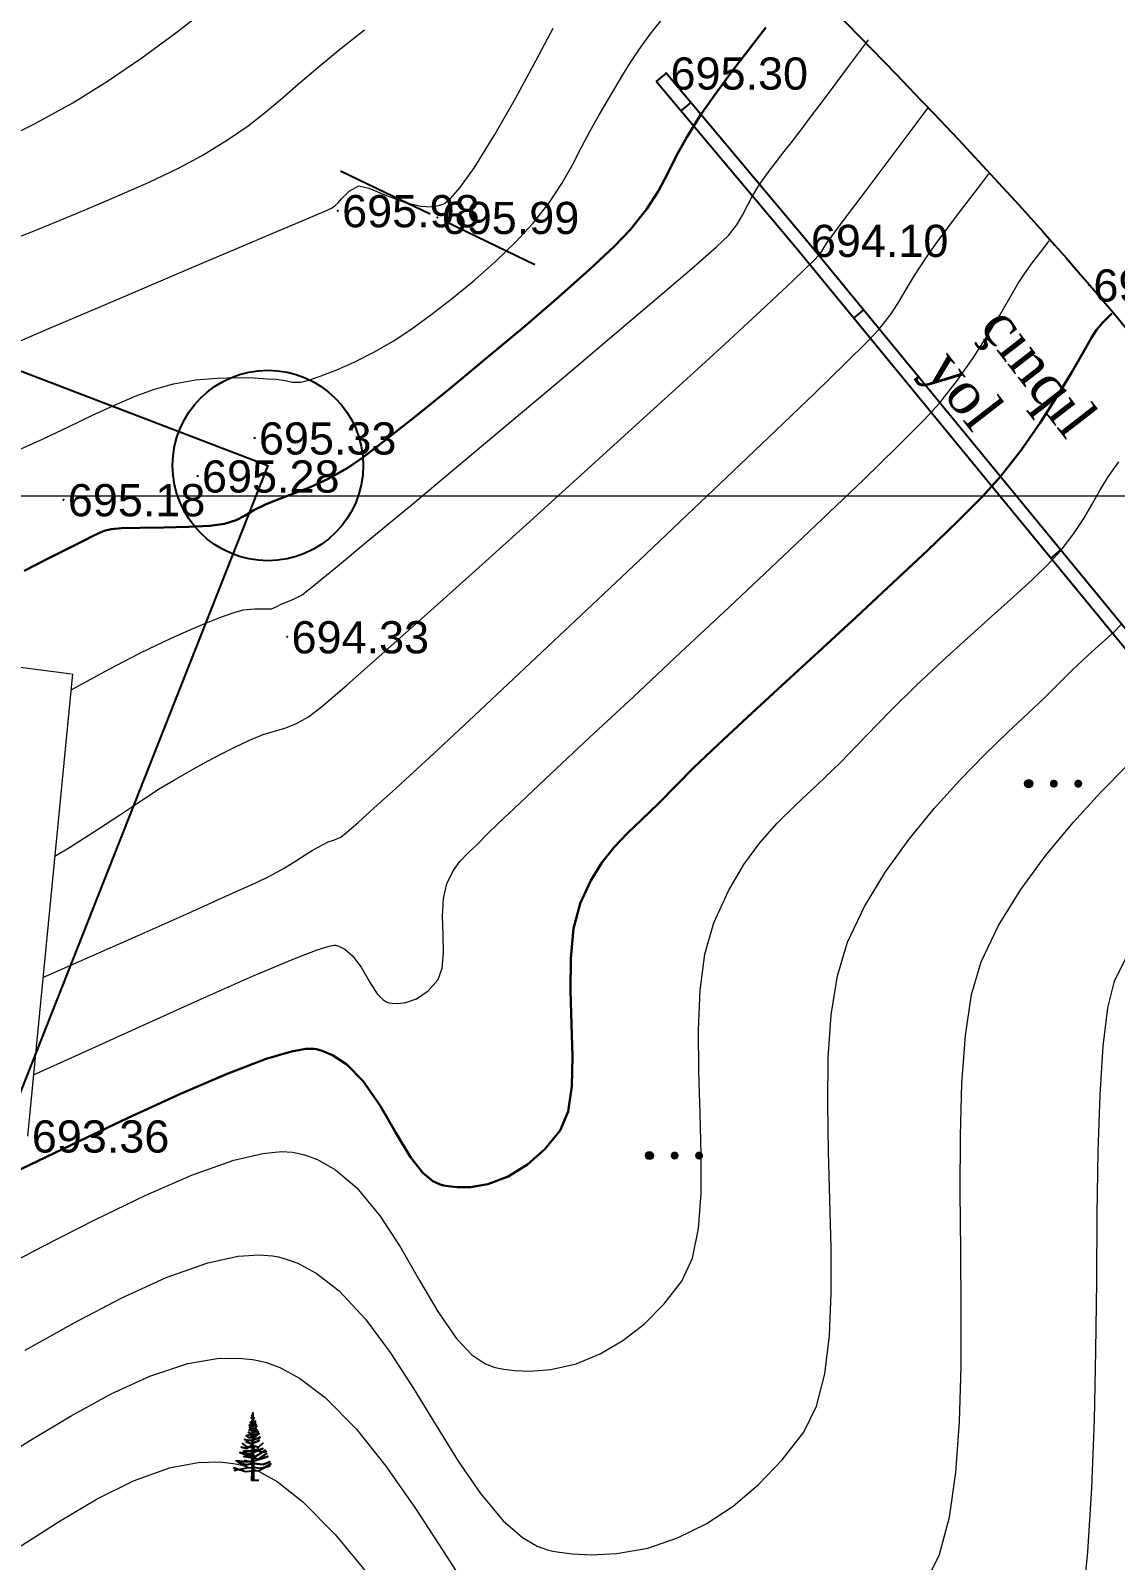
# Model space of a CAD drawing. Header units: feet. Extents: x 3381 to 1374491, y 675186 to 8751562.
# Drawn here: x 686678.51 to 686712.22, y 4376163.09 to 4376210.62 of the extents above; entities that cross this region are included whole.
import ezdxf

# ---------------------------------------------------------------- set-up
doc = ezdxf.new("R2010")
doc.units = ezdxf.units.FT
doc.header["$MEASUREMENT"] = 0
doc.header["$PDMODE"] = 34
doc.header["$PDSIZE"] = 0.01
doc.layers.get('0').update_dxf_attribs({"linetype": 'CONTINUOUS'})
for name, color, linetype in [('0_Point_Height', 2, 'CONTINUOUS'), ('0_Point_Point', 7, 'CONTINUOUS'), ('Aqaclar', 3, 'CONTINUOUS'), ('col bitkisi', 7, 'CONTINUOUS'), ('Lep-Stolb', 7, 'CONTINUOUS'), ('Yazilar', 7, 'CONTINUOUS')]:
    doc.layers.add(name, color=color, linetype=linetype)
for name, color, linetype, lineweight in [('ANA HORIZONTAL', 24, 'CONTINUOUS', 30), ('das tikili', 5, 'CONTINUOUS', 0), ('HORIZANTAL', 24, 'CONTINUOUS', 13), ('km setka', 170, 'CONTINUOUS', 15)]:
    doc.layers.add(name, color=color, linetype=linetype, lineweight=lineweight)
doc.styles.get("Standard").update_dxf_attribs({"font": 'arial.ttf', "height": 2.5})

msp = doc.modelspace()

# ---------------------------------------------------------------- hatches: boundary and pattern name
at = {"layer": 'col bitkisi', "ltscale": 1.5}
h = msp.add_hatch(color=256, dxfattribs=at)
edge = h.paths.add_edge_path()
edge.add_arc((686709.526, 4376187.223), 0.125, 0, 360)
h = msp.add_hatch(color=256, dxfattribs=at)
edge = h.paths.add_edge_path()
edge.add_arc((686710.308, 4376187.223), 0.125, 0, 360)
h = msp.add_hatch(color=256, dxfattribs=at)
edge = h.paths.add_edge_path()
edge.add_arc((686711.067, 4376187.223), 0.125, 0, 360)
h = msp.add_hatch(color=256, dxfattribs=at)
edge = h.paths.add_edge_path()
edge.add_arc((686697.744, 4376175.666), 0.125, 0, 360)
h = msp.add_hatch(color=256, dxfattribs=at)
edge = h.paths.add_edge_path()
edge.add_arc((686698.526, 4376175.666), 0.125, 0, 360)
h = msp.add_hatch(color=256, dxfattribs=at)
edge = h.paths.add_edge_path()
edge.add_arc((686699.285, 4376175.666), 0.125, 0, 360)

# ---------------------------------------------------------------- linework, layer by layer
at = {"linetype": 'Continuous'}
for p, q in [((686698.262, 4376209.304, 687.196), (686697.955, 4376209.047, 687.196)), ((686699.026, 4376208.393), (686698.721, 4376208.134)), ((686704.392, 4376201.951), (686704.087, 4376201.692)), ((686710.518, 4376194.491), (686710.213, 4376194.232))]:
    msp.add_line(p, q, dxfattribs=at)
msp.add_lwpolyline([(686561.888, 4376144.109), (686604.888, 4376228.109), (686685.888, 4376197.109), (686653.888, 4376116.109)], close=True)
at = {"linetype": 'Continuous', "elevation": 687.196}
for points in [[(686746.401, 4376150.19), (686722.688, 4376179.551), (686713.377, 4376191.009), (686702.623, 4376204.105), (686698.262, 4376209.304)], [(686746.079, 4376149.951), (686722.377, 4376179.299), (686713.067, 4376190.756), (686702.315, 4376203.85), (686697.955, 4376209.047)]]:
    msp.add_lwpolyline(points, dxfattribs=at)
msp.add_circle((686685.888, 4376197.109), 2.961)
at = {"linetype": 'Continuous'}
msp.add_open_spline([(686613.86, 4376350.079), (686615.681, 4376346.609), (686621.987, 4376334.591), (686631.884, 4376316.609), (686645.879, 4376297.345), (686656.65, 4376277.147), (686667.613, 4376259.262), (686676.741, 4376241.858), (686690.156, 4376223.337), (686706.755, 4376209.048), (686718.29, 4376194.211), (686726.22, 4376183.729), (686737.538, 4376171.81), (686745.787, 4376161.118), (686750.231, 4376155.358)], degree=3, knots=[0, 0, 0, 0, 11.75951, 40.72321, 61.46233, 83.054979, 109.290717, 124.392744, 141.962718, 177.533008, 189.558821, 198.276488, 216.955448, 238.768866, 238.768866, 238.768866, 238.768866], dxfattribs=at)
at = {"layer": '0_Point_Point'}
for p in [(686698.262, 4376209.304, 695.296), (686688.059, 4376205.027, 695.976), (686691.154, 4376204.817, 695.988), (686702.623, 4376204.105, 694.101), (686711.402, 4376202.718, 692.669), (686685.473, 4376197.965, 695.334), (686683.705, 4376196.783, 695.283), (686679.535, 4376196.046, 695.181), (686686.487, 4376191.786, 694.334)]:
    msp.add_point(p, dxfattribs=at)
at = {"layer": 'ANA HORIZONTAL', "color": 16, "lineweight": 30}
for points, elevation in [([(686678.31, 4376193.832), (686679.101, 4376194.24), (686679.743, 4376194.565), (686680.196, 4376194.792), (686680.42, 4376194.901), (686680.63, 4376195.002), (686680.8, 4376195.075), (686681.02, 4376195.136), (686681.335, 4376195.158), (686681.921, 4376195.17), (686682.657, 4376195.181), (686683.419, 4376195.199), (686684.086, 4376195.234), (686684.534, 4376195.293), (686684.906, 4376195.414), (686685.183, 4376195.555), (686685.455, 4376195.717), (686685.811, 4376195.901), (686686.196, 4376196.057), (686686.657, 4376196.226), (686687.181, 4376196.429), (686687.755, 4376196.691), (686688.366, 4376197.033), (686688.833, 4376197.361), (686689.566, 4376197.92), (686690.499, 4376198.658), (686691.567, 4376199.522), (686692.705, 4376200.461), (686693.847, 4376201.422), (686694.929, 4376202.353), (686695.885, 4376203.202), (686696.65, 4376203.916), (686697.159, 4376204.444), (686697.663, 4376205.086), (686698.023, 4376205.649), (686698.306, 4376206.178), (686698.576, 4376206.718), (686698.9, 4376207.316), (686699.342, 4376208.016), (686699.823, 4376208.699), (686700.345, 4376209.404), (686700.87, 4376210.092), (686701.361, 4376210.721)], 695), ([(686677.95, 4376175.117), (686679.789, 4376176.004), (686681.545, 4376176.839), (686683.171, 4376177.587), (686684.617, 4376178.211), (686685.836, 4376178.674), (686686.616, 4376178.904), (686687.07, 4376178.982), (686687.305, 4376178.985), (686687.401, 4376178.971), (686687.575, 4376178.925), (686687.899, 4376178.791), (686688.337, 4376178.5), (686688.843, 4376177.98), (686689.382, 4376177.198), (686689.858, 4376176.373), (686690.316, 4376175.613), (686690.699, 4376175.128), (686691.01, 4376174.872), (686691.235, 4376174.766), (686691.353, 4376174.736), (686691.493, 4376174.712), (686691.772, 4376174.684), (686692.184, 4376174.689), (686692.719, 4376174.78), (686693.356, 4376175.018), (686693.949, 4376175.384), (686694.488, 4376175.865), (686694.964, 4376176.45), (686695.213, 4376177.039), (686695.327, 4376177.823), (686695.35, 4376178.745), (686695.325, 4376179.751), (686695.293, 4376180.785), (686695.299, 4376181.792), (686695.385, 4376182.717), (686695.594, 4376183.504), (686695.925, 4376184.214), (686696.271, 4376184.779), (686696.644, 4376185.249), (686697.052, 4376185.674), (686697.507, 4376186.105), (686698.017, 4376186.591), (686698.593, 4376187.183), (686699.114, 4376187.712), (686699.866, 4376188.431), (686700.797, 4376189.3), (686701.857, 4376190.278), (686702.996, 4376191.324), (686704.163, 4376192.398), (686705.307, 4376193.459), (686706.379, 4376194.467), (686707.326, 4376195.382), (686708.1, 4376196.162), (686708.649, 4376196.767), (686709.289, 4376197.589), (686709.881, 4376198.437), (686710.411, 4376199.262), (686710.865, 4376200.014), (686711.23, 4376200.643), (686711.491, 4376201.098), (686711.636, 4376201.33), (686711.82, 4376201.544), (686711.983, 4376201.709), (686712.111, 4376201.838)], 692.5)]:
    msp.add_lwpolyline(points, dxfattribs=dict(at, elevation=elevation))
at = {"layer": 'Aqaclar', "color": 3}
msp.add_lwpolyline([(686685.604, 4376165.572), (686685.392, 4376165.564), (686685.396, 4376165.859), (686685.188, 4376165.835), (686684.978, 4376165.91), (686684.828, 4376165.965), (686684.978, 4376165.91), (686684.853, 4376165.884), (686684.978, 4376165.91), (686685.232, 4376165.965), (686685.397, 4376165.972), (686685.396, 4376165.859), (686685.441, 4376165.864), (686685.445, 4376165.566), (686685.441, 4376165.864), (686685.617, 4376165.884), (686685.784, 4376165.977), (686685.952, 4376166.021), (686685.784, 4376165.977), (686685.977, 4376166.086), (686685.784, 4376165.977), (686685.643, 4376165.94), (686685.44, 4376165.97), (686685.441, 4376165.864), (686685.44, 4376165.97), (686685.421, 4376165.973), (686685.397, 4376165.972), (686685.399, 4376166.094), (686685.396, 4376166.094), (686685.226, 4376166.054), (686684.967, 4376166.127), (686685.226, 4376166.054), (686685.396, 4376166.094), (686685.399, 4376166.094), (686685.399, 4376166.141), (686685.39, 4376166.143), (686685.175, 4376166.191), (686685.305, 4376166.162), (686685.232, 4376166.151), (686684.903, 4376166.183), (686685.232, 4376166.151), (686685.305, 4376166.162), (686685.4, 4376166.177), (686685.399, 4376166.141), (686685.4, 4376166.177), (686685.437, 4376166.182), (686685.44, 4376165.97), (686685.438, 4376166.095), (686685.44, 4376166.094), (686685.744, 4376166.062), (686685.946, 4376166.151), (686685.744, 4376166.062), (686685.438, 4376166.095), (686685.437, 4376166.182), (686685.548, 4376166.2), (686685.845, 4376166.41), (686685.582, 4376166.224), (686685.605, 4376166.216), (686685.889, 4376166.313), (686685.605, 4376166.216), (686685.497, 4376166.256), (686685.436, 4376166.266), (686685.437, 4376166.182), (686685.436, 4376166.266), (686685.401, 4376166.271), (686685.4, 4376166.177), (686685.401, 4376166.271), (686685.137, 4376166.313), (686685.401, 4376166.271), (686685.401, 4376166.321), (686685.333, 4376166.321), (686685.011, 4376166.442), (686685.333, 4376166.321), (686685.401, 4376166.321), (686685.403, 4376166.424), (686685.314, 4376166.386), (686685.106, 4376166.434), (686685.314, 4376166.386), (686685.434, 4376166.437), (686685.435, 4376166.321), (686685.401, 4376166.321), (686685.435, 4376166.321), (686685.436, 4376166.266), (686685.435, 4376166.321), (686685.516, 4376166.321), (686685.715, 4376166.454), (686685.807, 4376166.515), (686685.715, 4376166.454), (686685.737, 4376166.451), (686685.832, 4376166.467), (686685.737, 4376166.451), (686685.579, 4376166.475), (686685.552, 4376166.487), (686685.434, 4376166.437), (686685.552, 4376166.487), (686685.731, 4376166.564), (686685.552, 4376166.487), (686685.491, 4376166.516), (686685.598, 4376166.54), (686685.491, 4376166.516), (686685.421, 4376166.548), (686685.432, 4376166.543), (686685.433, 4376166.503), (686685.491, 4376166.516), (686685.433, 4376166.503), (686685.434, 4376166.437), (686685.433, 4376166.503), (686685.404, 4376166.496), (686685.403, 4376166.424), (686685.404, 4376166.496), (686685.308, 4376166.475), (686685.131, 4376166.483), (686685.308, 4376166.475), (686685.404, 4376166.496), (686685.405, 4376166.588), (686685.459, 4376166.58), (686685.432, 4376166.584), (686685.432, 4376166.543), (686685.432, 4376166.584), (686685.405, 4376166.588), (686685.232, 4376166.613), (686685.099, 4376166.718), (686685.232, 4376166.613), (686685.296, 4376166.603), (686685.232, 4376166.564), (686685.061, 4376166.604), (686685.232, 4376166.564), (686685.296, 4376166.603), (686685.406, 4376166.672), (686685.405, 4376166.588), (686685.432, 4376166.584), (686685.431, 4376166.648), (686685.592, 4376166.604), (686685.731, 4376166.726), (686685.592, 4376166.604), (686685.431, 4376166.648), (686685.43, 4376166.728), (686685.617, 4376166.815), (686685.39, 4376166.71), (686685.207, 4376166.774), (686685.39, 4376166.71), (686685.406, 4376166.717), (686685.406, 4376166.672), (686685.408, 4376166.829), (686685.39, 4376166.823), (686685.301, 4376166.815), (686685.156, 4376166.839), (686685.301, 4376166.815), (686685.39, 4376166.823), (686685.408, 4376166.829), (686685.429, 4376166.836), (686685.43, 4376166.728), (686685.429, 4376166.836), (686685.649, 4376166.912), (686685.543, 4376166.876), (686685.617, 4376166.872), (686685.466, 4376166.88), (686685.352, 4376166.936), (686685.409, 4376166.908), (686685.408, 4376166.829), (686685.429, 4376166.836), (686685.428, 4376166.93), (686685.301, 4376166.896), (686685.213, 4376166.969), (686685.301, 4376166.896), (686685.409, 4376166.925), (686685.409, 4376166.908), (686685.409, 4376166.925), (686685.51, 4376166.953), (686685.611, 4376167.034), (686685.51, 4376166.953), (686685.428, 4376166.93), (686685.427, 4376166.972), (686685.459, 4376166.969), (686685.586, 4376167.082), (686685.459, 4376166.969), (686685.427, 4376166.972), (686685.41, 4376166.973), (686685.409, 4376166.925), (686685.41, 4376166.973), (686685.27, 4376166.985), (686685.41, 4376166.973), (686685.41, 4376166.989), (686685.282, 4376167.074), (686685.41, 4376166.989), (686685.411, 4376167.1), (686685.415, 4376167.098), (686685.301, 4376167.147), (686685.415, 4376167.098), (686685.522, 4376167.163), (686685.425, 4376167.105), (686685.427, 4376166.972), (686685.426, 4376167.038), (686685.567, 4376167.131), (686685.426, 4376167.038), (686685.424, 4376167.175), (686685.485, 4376167.187), (686685.541, 4376167.252), (686685.485, 4376167.187), (686685.424, 4376167.175), (686685.412, 4376167.172), (686685.411, 4376167.1), (686685.412, 4376167.172), (686685.371, 4376167.163), (686685.32, 4376167.228), (686685.371, 4376167.163), (686685.412, 4376167.172), (686685.413, 4376167.265), (686685.301, 4376167.293), (686685.434, 4376167.26), (686685.522, 4376167.309), (686685.434, 4376167.26), (686685.423, 4376167.263), (686685.424, 4376167.175), (686685.423, 4376167.263), (686685.423, 4376167.307), (686685.504, 4376167.349), (686685.423, 4376167.307), (686685.422, 4376167.38), (686685.453, 4376167.374), (686685.422, 4376167.38), (686685.371, 4376167.39), (686685.415, 4376167.381), (686685.413, 4376167.265), (686685.414, 4376167.309), (686685.371, 4376167.317), (686685.414, 4376167.309), (686685.414, 4376167.339), (686685.339, 4376167.366), (686685.414, 4376167.339), (686685.415, 4376167.381), (686685.415, 4376167.421), (686685.39, 4376167.43), (686685.421, 4376167.418), (686685.453, 4376167.406), (686685.478, 4376167.374), (686685.465, 4376167.391), (686685.497, 4376167.414), (686685.453, 4376167.382), (686685.465, 4376167.391), (686685.453, 4376167.406), (686685.421, 4376167.418), (686685.422, 4376167.38), (686685.421, 4376167.418), (686685.421, 4376167.48), (686685.459, 4376167.511), (686685.426, 4376167.484), (686685.447, 4376167.471), (686685.426, 4376167.484), (686685.416, 4376167.491), (686685.371, 4376167.52), (686685.416, 4376167.491), (686685.417, 4376167.55), (686685.39, 4376167.584), (686685.417, 4376167.55), (686685.418, 4376167.673), (686685.421, 4376167.488), (686685.421, 4376167.48), (686685.421, 4376167.488), (686685.416, 4376167.491), (686685.416, 4376167.477), (686685.421, 4376167.48), (686685.409, 4376167.471), (686685.416, 4376167.477), (686685.415, 4376167.421)], dxfattribs=at)
at = {"layer": 'col bitkisi', "lineweight": 13, "ltscale": 1.5}
for centre in [(686709.526, 4376187.223), (686697.744, 4376175.666)]:
    msp.add_circle(centre, 0.125, dxfattribs=at)
at = {"layer": 'das tikili', "color": 0, "lineweight": 20}
for p, q in [((686661.829, 4376192.971), (686679.781, 4376190.637)), ((686679.821, 4376190.632), (686678.416, 4376176.273))]:
    msp.add_line(p, q, dxfattribs=at)
at = {"layer": 'HORIZANTAL', "color": 16, "linetype": 'Continuous', "lineweight": 20}
for points, elevation in [([(686677.488, 4376207.154), (686678.638, 4376207.723), (686679.822, 4376208.379), (686680.902, 4376209.05), (686681.975, 4376209.782), (686683.023, 4376210.55), (686684.03, 4376211.33)], 697), ([(686677.983, 4376197.524), (686678.879, 4376197.93), (686679.692, 4376198.315), (686680.435, 4376198.67), (686681.12, 4376198.988), (686681.76, 4376199.262), (686682.367, 4376199.485), (686682.955, 4376199.65), (686683.639, 4376199.769), (686684.308, 4376199.827), (686684.929, 4376199.841), (686685.464, 4376199.829), (686685.88, 4376199.806), (686686.141, 4376199.791), (686686.422, 4376199.752), (686686.644, 4376199.702), (686686.915, 4376199.704), (686687.16, 4376199.765), (686687.544, 4376199.894), (686688.032, 4376200.084), (686688.589, 4376200.331), (686689.183, 4376200.629), (686689.777, 4376200.973), (686690.326, 4376201.337), (686690.952, 4376201.789), (686691.623, 4376202.309), (686692.307, 4376202.874), (686692.973, 4376203.464), (686693.588, 4376204.058), (686694.12, 4376204.633), (686694.622, 4376205.271), (686695.024, 4376205.878), (686695.354, 4376206.454), (686695.636, 4376206.997), (686695.899, 4376207.507), (686696.166, 4376207.982), (686696.454, 4376208.462), (686696.676, 4376208.846), (686696.881, 4376209.197), (686697.115, 4376209.574), (686697.424, 4376210.039), (686697.77, 4376210.514), (686698.175, 4376211.033)], 695.5), ([(686677.48, 4376203.942), (686678.731, 4376204.446), (686679.962, 4376204.95), (686681.131, 4376205.444), (686682.195, 4376205.914), (686683.114, 4376206.351), (686683.844, 4376206.742), (686684.636, 4376207.231), (686685.276, 4376207.67), (686685.818, 4376208.088), (686686.322, 4376208.511), (686686.842, 4376208.966), (686687.437, 4376209.478), (686688.163, 4376210.076), (686688.892, 4376210.65)], 696.5), ([(686677.767, 4376200.802), (686679.148, 4376201.395), (686680.623, 4376202.024), (686682.123, 4376202.663), (686683.58, 4376203.283), (686684.927, 4376203.855), (686686.097, 4376204.351), (686687.022, 4376204.744), (686687.634, 4376205.005), (686687.866, 4376205.106), (686687.967, 4376205.178), (686688.064, 4376205.258), (686688.188, 4376205.404), (686688.414, 4376205.634), (686688.714, 4376205.798), (686689.027, 4376205.733), (686689.521, 4376205.524), (686690.12, 4376205.291), (686690.625, 4376205.168), (686690.993, 4376205.153), (686691.224, 4376205.195), (686691.333, 4376205.234), (686691.404, 4376205.273), (686691.565, 4376205.408), (686691.853, 4376205.738), (686692.304, 4376206.374), (686692.934, 4376207.392), (686693.589, 4376208.538), (686694.214, 4376209.683), (686694.756, 4376210.701)], 696), ([(686679.773, 4376190.138), (686680.156, 4376190.35), (686680.8, 4376190.698), (686681.391, 4376191.01), (686681.932, 4376191.287), (686682.423, 4376191.529), (686682.866, 4376191.738), (686683.44, 4376191.994), (686683.975, 4376192.219), (686684.448, 4376192.405), (686684.839, 4376192.542), (686685.124, 4376192.621), (686685.485, 4376192.658), (686685.79, 4376192.651), (686686, 4376192.66), (686686.162, 4376192.726), (686686.318, 4376192.812), (686686.489, 4376192.878), (686686.706, 4376192.963), (686686.955, 4376193.094), (686687.26, 4376193.336), (686687.989, 4376193.934), (686689.059, 4376194.82), (686690.386, 4376195.923), (686691.886, 4376197.174), (686693.475, 4376198.504), (686695.07, 4376199.844), (686696.586, 4376201.124), (686697.941, 4376202.274), (686699.051, 4376203.226), (686699.831, 4376203.91), (686700.198, 4376204.256), (686700.458, 4376204.593), (686700.634, 4376204.885), (686700.778, 4376205.167), (686700.938, 4376205.474), (686701.167, 4376205.841), (686701.425, 4376206.207), (686701.658, 4376206.516), (686701.892, 4376206.813), (686702.151, 4376207.141), (686702.46, 4376207.544), (686702.781, 4376207.971), (686703.153, 4376208.467), (686703.545, 4376208.992), (686703.928, 4376209.505), (686704.273, 4376209.966), (686704.549, 4376210.335)], 694.5), ([(686679.267, 4376184.97), (686679.754, 4376185.265), (686680.589, 4376185.796), (686681.339, 4376186.287), (686681.994, 4376186.72), (686682.545, 4376187.078), (686682.985, 4376187.346), (686683.54, 4376187.66), (686684.013, 4376187.922), (686684.441, 4376188.15), (686684.861, 4376188.362), (686685.312, 4376188.574), (686685.739, 4376188.746), (686686.092, 4376188.855), (686686.417, 4376188.95), (686686.756, 4376189.081), (686687.153, 4376189.295), (686687.554, 4376189.61), (686688.338, 4376190.283), (686689.429, 4376191.245), (686690.754, 4376192.426), (686692.235, 4376193.756), (686693.798, 4376195.167), (686695.368, 4376196.588), (686696.869, 4376197.951), (686698.225, 4376199.185), (686699.362, 4376200.222), (686700.205, 4376200.992), (686700.677, 4376201.425), (686701.204, 4376201.916), (686701.718, 4376202.398), (686702.186, 4376202.842), (686702.578, 4376203.217), (686702.861, 4376203.494), (686703.003, 4376203.642), (686703.095, 4376203.767), (686703.158, 4376203.875), (686703.242, 4376204.007), (686703.416, 4376204.243), (686703.797, 4376204.754), (686704.317, 4376205.449), (686704.908, 4376206.237), (686705.501, 4376207.028), (686706.028, 4376207.731), (686706.42, 4376208.255)], 694), ([(686678.899, 4376181.204), (686680.022, 4376181.694), (686681.855, 4376182.504), (686683.436, 4376183.209), (686684.692, 4376183.774), (686685.551, 4376184.165), (686685.941, 4376184.347), (686686.374, 4376184.585), (686686.748, 4376184.817), (686687.048, 4376185.014), (686687.26, 4376185.148), (686687.448, 4376185.254), (686687.601, 4376185.335), (686687.757, 4376185.411), (686687.959, 4376185.481), (686688.151, 4376185.565), (686688.332, 4376185.709), (686688.69, 4376186.02), (686689.181, 4376186.459), (686689.766, 4376186.987), (686690.4, 4376187.567), (686691.043, 4376188.159), (686691.513, 4376188.597), (686692.3, 4376189.333), (686693.343, 4376190.314), (686694.584, 4376191.482), (686695.964, 4376192.783), (686697.423, 4376194.162), (686698.902, 4376195.564), (686700.343, 4376196.932), (686701.685, 4376198.213), (686702.869, 4376199.35), (686703.837, 4376200.289), (686704.528, 4376200.974), (686704.885, 4376201.35), (686705.251, 4376201.824), (686705.512, 4376202.224), (686705.732, 4376202.604), (686705.976, 4376203.019), (686706.307, 4376203.523), (686706.653, 4376204.006), (686707.018, 4376204.499), (686707.382, 4376204.982), (686707.728, 4376205.436), (686708.037, 4376205.84), (686708.291, 4376206.175)], 693.5), ([(686678.602, 4376178.173), (686679.979, 4376178.796), (686681.991, 4376179.71), (686683.822, 4376180.536), (686685.405, 4376181.237), (686686.673, 4376181.773), (686687.415, 4376182.059), (686687.79, 4376182.175), (686687.945, 4376182.202), (686687.992, 4376182.2), (686688.094, 4376182.171), (686688.279, 4376182.08), (686688.518, 4376181.876), (686688.784, 4376181.522), (686689.066, 4376181.037), (686689.283, 4376180.696), (686689.459, 4376180.511), (686689.588, 4376180.435), (686689.657, 4376180.415), (686689.746, 4376180.401), (686689.921, 4376180.392), (686690.177, 4376180.421), (686690.501, 4376180.534), (686690.868, 4376180.784), (686691.179, 4376181.138), (686691.305, 4376181.488), (686691.341, 4376181.97), (686691.33, 4376182.528), (686691.316, 4376183.108), (686691.339, 4376183.653), (686691.444, 4376184.109), (686691.641, 4376184.51), (686691.854, 4376184.807), (686692.095, 4376185.059), (686692.376, 4376185.324), (686692.707, 4376185.659), (686693.04, 4376185.986), (686693.721, 4376186.631), (686694.689, 4376187.539), (686695.884, 4376188.655), (686697.243, 4376189.925), (686698.707, 4376191.294), (686700.215, 4376192.707), (686701.705, 4376194.11), (686703.117, 4376195.448), (686704.39, 4376196.667), (686705.463, 4376197.711), (686706.276, 4376198.526), (686706.767, 4376199.058), (686707.317, 4376199.761), (686707.812, 4376200.469), (686708.251, 4376201.151), (686708.629, 4376201.779), (686708.944, 4376202.322), (686709.193, 4376202.752), (686709.373, 4376203.039), (686709.613, 4376203.373), (686709.828, 4376203.659), (686710.013, 4376203.899), (686710.163, 4376204.095)], 693), ([(686677.187, 4376171.948), (686678.88, 4376172.837), (686680.528, 4376173.682), (686682.094, 4376174.44), (686683.541, 4376175.069), (686684.834, 4376175.524), (686685.733, 4376175.734), (686686.315, 4376175.788), (686686.655, 4376175.769), (686686.81, 4376175.743), (686687.023, 4376175.688), (686687.427, 4376175.539), (686687.984, 4376175.224), (686688.649, 4376174.661), (686689.374, 4376173.787), (686690.014, 4376172.801), (686690.6, 4376171.785), (686691.164, 4376170.82), (686691.739, 4376169.989), (686692.228, 4376169.475), (686692.623, 4376169.206), (686692.903, 4376169.091), (686693.049, 4376169.056), (686693.215, 4376169.027), (686693.546, 4376168.986), (686694.038, 4376168.968), (686694.681, 4376169.019), (686695.462, 4376169.199), (686696.211, 4376169.501), (686696.92, 4376169.917), (686697.585, 4376170.437), (686698.196, 4376171.055), (686698.749, 4376171.762), (686699.083, 4376172.479), (686699.272, 4376173.404), (686699.351, 4376174.491), (686699.355, 4376175.696), (686699.319, 4376176.974), (686699.277, 4376178.281), (686699.264, 4376179.571), (686699.314, 4376180.801), (686699.463, 4376181.925), (686699.745, 4376182.898), (686700.2, 4376183.894), (686700.673, 4376184.706), (686701.175, 4376185.388), (686701.715, 4376185.993), (686702.306, 4376186.574), (686702.956, 4376187.185), (686703.676, 4376187.878), (686704.478, 4376188.706), (686705.249, 4376189.509), (686706.045, 4376190.288), (686706.844, 4376191.037), (686707.625, 4376191.748), (686708.368, 4376192.413), (686709.051, 4376193.026), (686709.653, 4376193.579), (686710.154, 4376194.064), (686710.531, 4376194.475), (686710.934, 4376194.998), (686711.242, 4376195.468), (686711.496, 4376195.906), (686711.735, 4376196.331), (686711.999, 4376196.762), (686712.329, 4376197.221)], 692), ([(686678.345, 4376169.62), (686679.864, 4376170.469), (686681.332, 4376171.238), (686682.725, 4376171.877), (686684.019, 4376172.336), (686684.968, 4376172.54), (686685.621, 4376172.581), (686686.026, 4376172.549), (686686.219, 4376172.514), (686686.424, 4376172.462), (686686.821, 4376172.319), (686687.389, 4376172.014), (686688.099, 4376171.461), (686688.923, 4376170.58), (686689.689, 4376169.547), (686690.413, 4376168.425), (686691.111, 4376167.278), (686691.798, 4376166.168), (686692.489, 4376165.16), (686693.201, 4376164.316), (686693.794, 4376163.802), (686694.259, 4376163.532), (686694.58, 4376163.414), (686694.745, 4376163.376), (686694.947, 4376163.34), (686695.349, 4376163.288), (686695.947, 4376163.256), (686696.733, 4376163.295), (686697.691, 4376163.471), (686698.617, 4376163.782), (686699.504, 4376164.219), (686700.345, 4376164.774), (686701.135, 4376165.44), (686701.867, 4376166.21), (686702.535, 4376167.074), (686702.931, 4376167.874), (686703.189, 4376168.886), (686703.333, 4376170.071), (686703.39, 4376171.392), (686703.387, 4376172.811), (686703.351, 4376174.29), (686703.307, 4376175.79), (686703.281, 4376177.274), (686703.301, 4376178.705), (686703.392, 4376180.043), (686703.582, 4376181.252), (686703.895, 4376182.293), (686704.427, 4376183.408), (686705.076, 4376184.481), (686705.809, 4376185.499), (686706.591, 4376186.454), (686707.386, 4376187.333), (686708.161, 4376188.126), (686708.881, 4376188.823), (686709.511, 4376189.413), (686710.017, 4376189.885), (686710.363, 4376190.229), (686710.874, 4376190.75), (686711.363, 4376191.206), (686711.801, 4376191.598), (686712.161, 4376191.923), (686712.413, 4376192.183)], 691.5), ([(686706.32, 4376162.386), (686706.754, 4376163.267), (686707.061, 4376164.427), (686707.261, 4376165.818), (686707.376, 4376167.391), (686707.426, 4376169.097), (686707.433, 4376170.887), (686707.418, 4376172.713), (686707.402, 4376174.526), (686707.406, 4376176.277), (686707.452, 4376177.917), (686707.559, 4376179.398), (686707.75, 4376180.671), (686708.045, 4376181.687), (686708.593, 4376182.819), (686709.285, 4376183.933), (686710.074, 4376185.008), (686710.915, 4376186.022), (686711.763, 4376186.953), (686712.572, 4376187.781)], 691), ([(686711.181, 4376161.52), (686711.368, 4376163.342), (686711.493, 4376165.338), (686711.57, 4376167.446), (686711.614, 4376169.606), (686711.639, 4376171.757), (686711.659, 4376173.839), (686711.69, 4376175.791), (686711.744, 4376177.551), (686711.837, 4376179.061), (686711.983, 4376180.258), (686712.196, 4376181.082), (686712.701, 4376182.115)], 690.5), ([(686677.235, 4376166.031), (686678.514, 4376166.821), (686679.776, 4376167.578), (686681.014, 4376168.258), (686682.224, 4376168.814), (686683.4, 4376169.201), (686684.313, 4376169.359), (686684.979, 4376169.372), (686685.413, 4376169.326), (686685.628, 4376169.285), (686685.84, 4376169.231), (686686.259, 4376169.079), (686686.873, 4376168.751), (686687.668, 4376168.148), (686688.626, 4376167.174), (686689.551, 4376166.013), (686690.448, 4376164.731), (686691.323, 4376163.39), (686692.183, 4376162.055)], 691), ([(686677.076, 4376162.82), (686678.263, 4376163.572), (686679.43, 4376164.314), (686680.579, 4376164.994), (686681.712, 4376165.561), (686682.832, 4376165.961), (686683.718, 4376166.127), (686684.379, 4376166.144), (686684.818, 4376166.098), (686685.037, 4376166.057), (686685.223, 4376166.008), (686685.599, 4376165.863), (686686.176, 4376165.536), (686686.965, 4376164.916), (686687.977, 4376163.889), (686689.011, 4376162.642)], 690.5)]:
    msp.add_lwpolyline(points, dxfattribs=dict(at, elevation=elevation))
at = {"layer": 'km setka', "flags": 128}
msp.add_lwpolyline([(686413.5, 4376196.167), (686890.66, 4376196.167)], dxfattribs=at)
at = {"layer": 'Lep-Stolb', "color": 1}
for p, q in [((686688.139, 4376206.267, 695.988), (686689.266, 4376205.725, 695.988)), ((686689.04, 4376205.833, 695.988), (686690.928, 4376204.926, 695.988)), ((686691.379, 4376204.709, 695.988), (686693.043, 4376203.909, 695.988)), ((686693.043, 4376203.909, 695.988), (686694.182, 4376203.361, 695.988))]:
    msp.add_line(p, q, dxfattribs=at)

# ---------------------------------------------------------------- texts
at = {"layer": '0_Point_Height', "color": 0}
for s, p in [('695.30', (686698.398, 4376208.79, 695.296)), ('695.98', (686688.195, 4376204.513, 695.976)), ('695.99', (686691.29, 4376204.303, 695.988)), ('694.10', (686702.759, 4376203.591, 694.101)), ('692.67', (686711.538, 4376202.204, 692.669)), ('695.33', (686685.609, 4376197.451, 695.334)), ('695.28', (686683.841, 4376196.269, 695.283)), ('695.18', (686679.671, 4376195.532, 695.181)), ('694.33', (686686.623, 4376191.272, 694.334)), ('693.36', (686678.552, 4376175.759))]:
    msp.add_text(s, height=1, dxfattribs=at).set_placement(p)
at = {"layer": 'Yazilar', "insert": (686708.992, 4376202.205), "char_height": 1.3, "width": 0.10588, "attachment_point": 1, "rotation": 307.8347}
msp.add_mtext('{\\fTimes New Roman|b0|i0|c238|p18;çınqıl yol}', dxfattribs=at)

doc.saveas('drawing.dxf')
